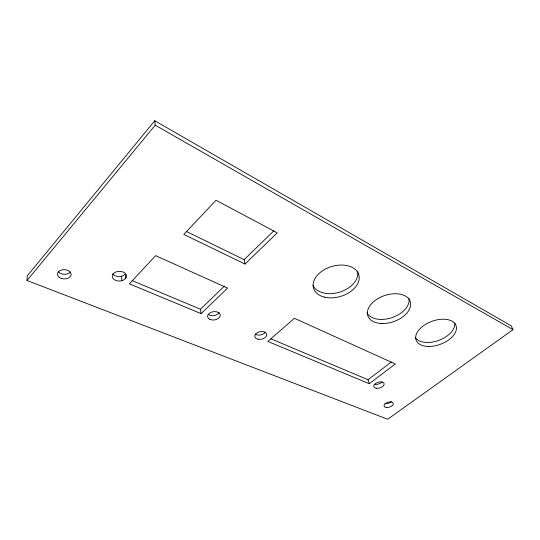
<?xml version="1.0" encoding="UTF-8"?>
<svg xmlns="http://www.w3.org/2000/svg" width="540" height="540" viewBox="0 0 540 540"><rect width="100%" height="100%" fill="white"/><g stroke="black" fill="none" stroke-linecap="round" stroke-linejoin="round"><path stroke-width="0.81" d="M27 280.49L27.304 275.812L154.764 120.744L511.157 325.796L513 329.663L387.673 419.256L27 280.49L155.223 125.186L154.764 120.744M244.998 264.047L183.829 234.414L216.034 200.252L277.236 232.841L244.998 264.047L244.154 259.679L273.773 230.857M201.089 313.632L227.597 288.09L155.621 255.65L129.364 283.851L201.089 313.632L200.509 309.245L224.465 286.038M270.898 338.83L368.071 379.735L391.325 362.023M369.259 383.711L395.307 363.98L294.401 318.29L267.867 341.429L369.259 383.711L368.071 379.735M132.219 280.631L200.509 309.245M186.28 231.41L244.154 259.679M155.223 125.186L513 329.663M125.354 278.735C126.022 270.493 124.598 276.48 120.447 276.44A7.101 4.873 -1.2 0 1 112.772 273.841M121.615 276.17L121.817 280.706M219.159 312.586A6.386 4.185 -8.3 0 1 208.305 314.456M265.343 332.208A6.068 3.834 -11.2 0 1 255.022 334.004M382.158 381.888A5.353 2.97 -16.4 0 1 375.023 384.298M454.754 323.008A21.155 12.292 -20.1 0 1 438.723 340.396A21.155 12.292 -20.1 0 1 415.28 337.406M357.615 271.256A23.504 15.633 -16.6 0 1 339.998 292.039A23.504 15.633 -16.6 0 1 312.964 285.471M408.868 298.161A22.248 13.824 -18.7 0 1 392.344 317.52A22.248 13.824 -18.7 0 1 366.991 312.815M391.379 401.45A4.772 2.551 -16.5 0 1 385.007 403.583M70.335 272.12A6.838 4.617 2.4 0 1 58.529 271.924M126.077 277.783L123.971 279.869L120.65 280.976A7.142 4.873 -1.3 0 1 112.232 276.305A7.142 4.873 -1.3 0 1 120.596 271.384A7.142 4.873 -1.3 0 1 126.077 277.783M258.167 339.248A6.095 3.827 -11.2 0 0 266.753 334.422A6.095 3.827 -11.2 0 0 257.317 332.667A6.095 3.827 -11.2 0 0 258.167 339.248M210.047 319.464A6.413 4.178 -8.3 0 0 220.259 315.839A6.413 4.178 -8.3 0 0 211.511 312.127A6.413 4.178 -8.3 0 0 210.047 319.464M376.191 388.246A5.373 2.963 -16.4 0 0 384.176 384.17A5.373 2.963 -16.4 0 0 376.508 382.901A5.373 2.963 -16.4 0 0 376.191 388.246M324.419 297.115A23.618 15.613 -16.6 0 0 359.221 277.904A23.618 15.613 -16.6 0 0 324.817 269.379A23.618 15.613 -16.6 0 0 324.419 297.115M382.131 323.534A22.349 13.797 -18.7 0 0 410.198 301.55A22.349 13.797 -18.7 0 0 374.679 300.821A22.349 13.797 -18.7 0 0 382.131 323.534M428.699 346.451A21.249 12.258 -20 0 0 456.239 326.18A21.249 12.258 -20 0 0 423.286 325.856A21.249 12.258 -20 0 0 428.699 346.451M386.168 407.423A4.793 2.538 -16.4 0 0 393.316 403.853A4.793 2.538 -16.4 0 0 386.525 402.82A4.793 2.538 -16.4 0 0 386.168 407.423M59.454 277.452A6.872 4.617 2.2 0 0 70.942 275.603A6.872 4.617 2.2 0 0 62.505 269.784A6.872 4.617 2.2 0 0 59.454 277.452"/></g></svg>
